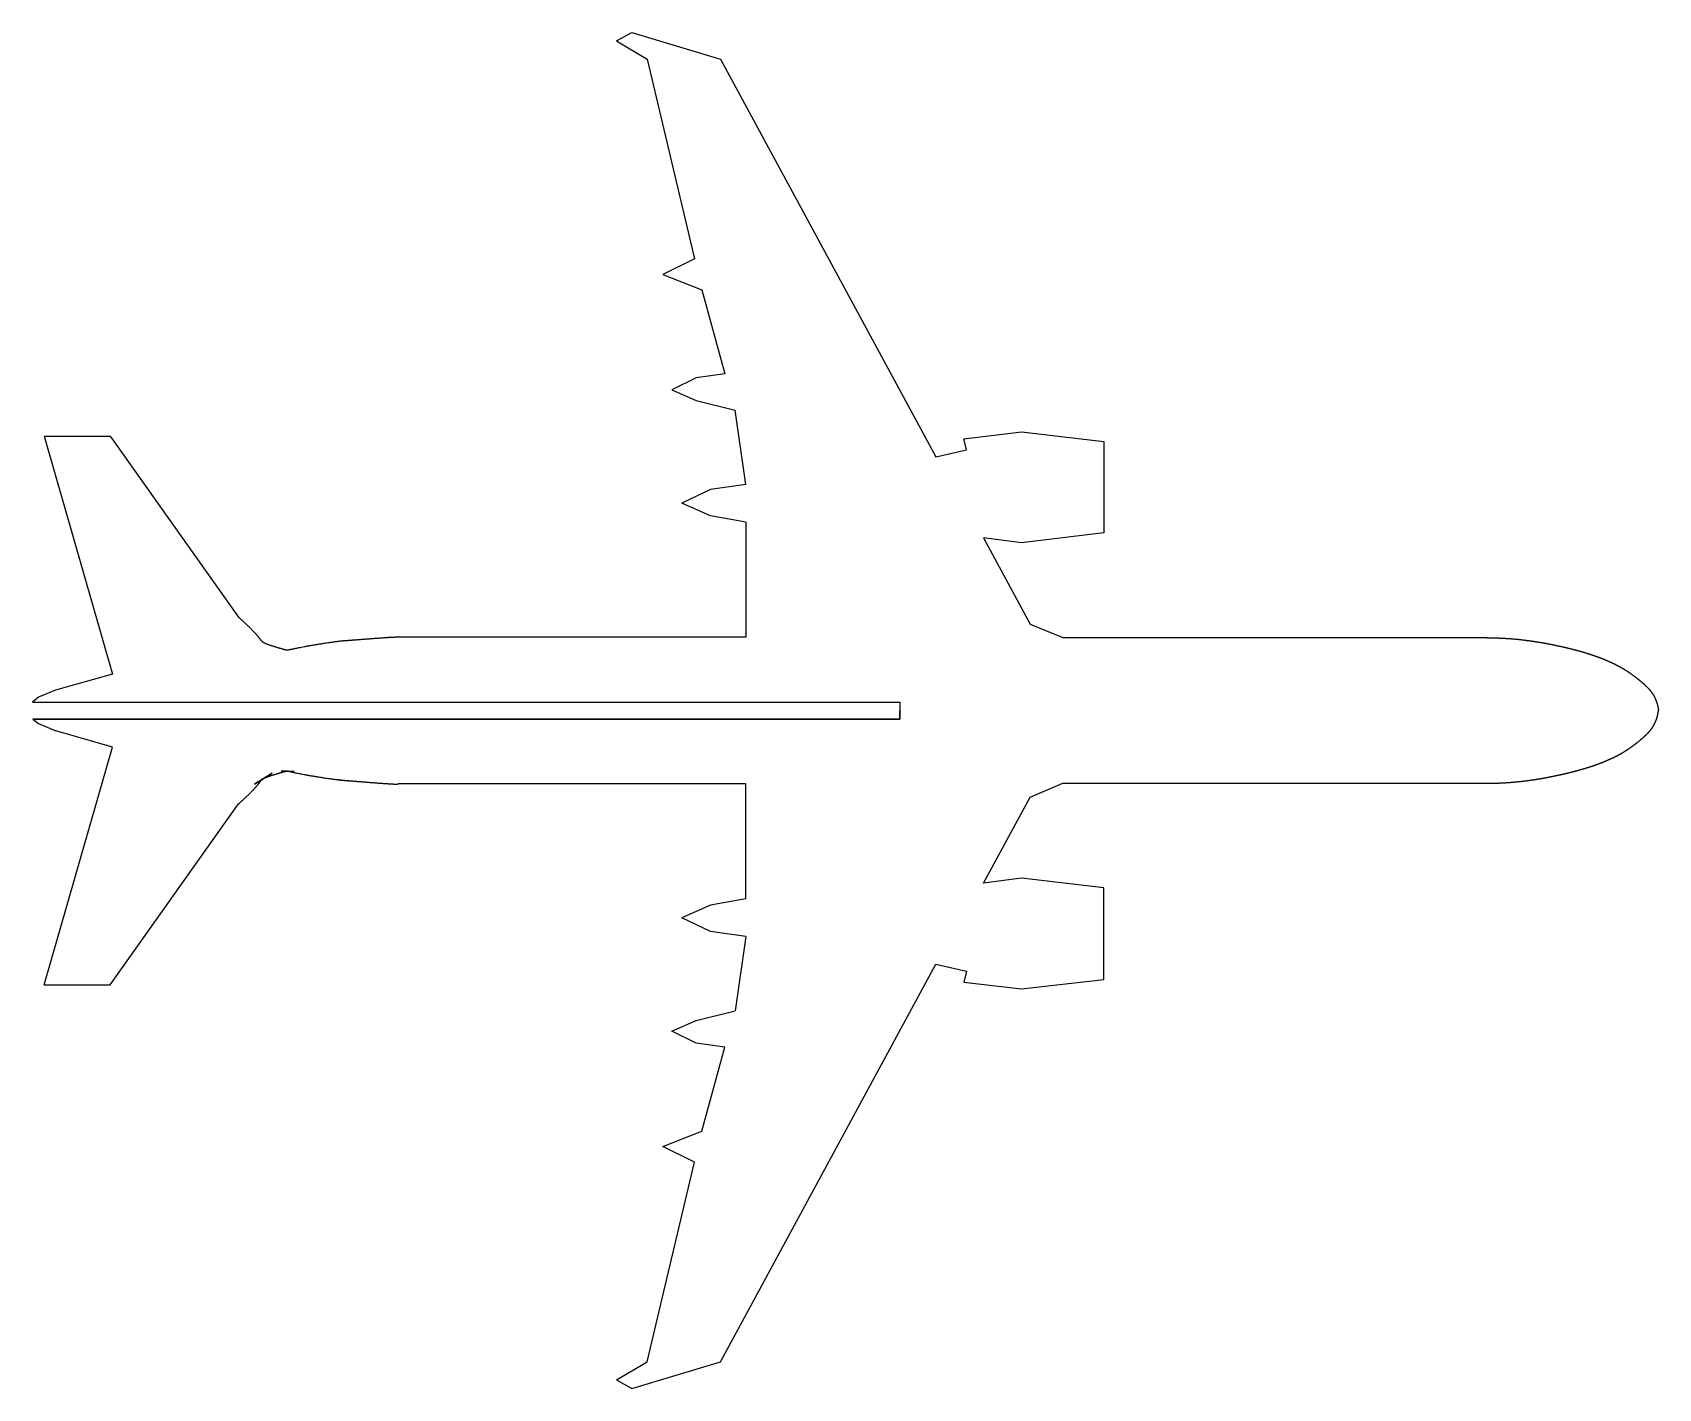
# Model space of a CAD drawing. Header units: millimetres. Extents: x 1 to 156, y 0 to 129.
import ezdxf

# ---------------------------------------------------------------- set-up
doc = ezdxf.new("R2010")
doc.units = ezdxf.units.MM
doc.layers.get('0').update_dxf_attribs({"linetype": 'CONTINUOUS'})

msp = doc.modelspace()

# ---------------------------------------------------------------- linework, layer by layer
for p, q in [((56.66, 128.62), (58.13, 129.43)), ((58.13, 129.43), (66.6, 126.88)), ((56.66, 128.62), (59.6, 126.88)), ((59.6, 126.88), (64.1, 107.83)), ((66.6, 126.88), (87.15, 88.92)), ((64.1, 107.83), (61.09, 106.34)), ((61.09, 106.34), (64.8, 104.86)), ((64.8, 104.86), (67, 96.86)), ((64.27, 96.46), (61.96, 95.32)), ((67, 96.86), (64.27, 96.46)), ((61.96, 95.32), (64.27, 94.3)), ((64.27, 94.3), (68, 93.39)), ((69.02, 86.3), (68, 93.39)), ((2.06, 90.91), (8.35, 90.91)), ((2.06, 90.91), (8.57, 68.2)), ((8.35, 90.91), (20.61, 73.62)), ((89.8, 90.65), (95.3, 91.3)), ((90.05, 89.6), (89.8, 90.65)), ((95.3, 91.3), (103.17, 90.4)), ((103.17, 90.4), (103.17, 81.66)), ((87.15, 88.92), (90.05, 89.6)), ((65.64, 85.81), (62.9, 84.51)), ((69.02, 86.3), (65.64, 85.81)), ((65.64, 83.3), (62.9, 84.51)), ((69.02, 82.69), (65.64, 83.3)), ((69.02, 82.69), (69.02, 71.72)), ((95.3, 80.73), (91.68, 81.19)), ((91.68, 81.19), (96.15, 72.97)), ((103.17, 81.66), (95.3, 80.73)), ((96.15, 72.97), (99.24, 71.67)), ((69.02, 71.72), (35.84, 71.72)), ((99.24, 71.67), (139.47, 71.67)), ((8.57, 68.2), (3.13, 66.65)), ((1.53, 65.98), (0.94, 65.52)), ((0.94, 65.52), (83.7, 65.52)), ((3.13, 66.65), (1.53, 65.98)), ((83.7, 65.52), (83.7, 63.9)), ((0.96, 63.9), (1.52, 63.47)), ((83.7, 63.9), (83.7, 64.71)), ((1.52, 63.47), (3.18, 62.78)), ((8.57, 61.23), (3.18, 62.78)), ((2.06, 38.52), (8.57, 61.23)), ((69.02, 57.72), (35.84, 57.72)), ((69.02, 46.74), (69.02, 57.72)), ((96.15, 56.46), (99.24, 57.77)), ((99.24, 57.77), (139.47, 57.77)), ((91.68, 48.24), (96.15, 56.46)), ((8.35, 38.52), (20.61, 55.81)), ((95.3, 48.7), (91.68, 48.24)), ((103.17, 47.78), (95.3, 48.7)), ((69.02, 46.74), (65.64, 46.14)), ((103.17, 39.04), (103.17, 47.78)), ((65.64, 46.14), (62.9, 44.93)), ((65.64, 43.63), (62.9, 44.93)), ((69.02, 43.14), (65.64, 43.63)), ((69.02, 43.14), (68, 36.05)), ((66.6, 2.56), (87.15, 40.52)), ((87.15, 40.52), (90.05, 39.83)), ((90.05, 39.83), (89.8, 38.78)), ((95.3, 38.14), (103.17, 39.04)), ((2.06, 38.52), (8.35, 38.52)), ((89.8, 38.78), (95.3, 38.14)), ((64.27, 35.13), (68, 36.05)), ((61.96, 34.11), (64.27, 35.13)), ((64.27, 32.97), (61.96, 34.11)), ((67, 32.58), (64.27, 32.97)), ((64.8, 24.57), (67, 32.58)), ((61.09, 23.09), (64.8, 24.57)), ((64.1, 21.6), (61.09, 23.09)), ((59.6, 2.56), (64.1, 21.6)), ((56.66, 0.82), (59.6, 2.56)), ((58.13, 0.01), (66.6, 2.56)), ((56.66, 0.82), (58.13, 0.01))]:
    msp.add_line(p, q)
for points in [[(0.96, 63.9), (83.7, 63.9)], [(24.67, 58.96), (25.9, 58.9)], [(22.12, 57.68), (23.81, 58.73)], [(29.84, 58.13), (31.03, 58)]]:
    msp.add_lwpolyline(points, close=True)
for points in [[(20.61, 73.62), (20.8, 73.45), (21.16, 73.13), (21.63, 72.69), (22.11, 72.2), (22.49, 71.76), (22.71, 71.45), (22.88, 71.24), (23.28, 71.06), (24.02, 70.83), (24.76, 70.61), (25.21, 70.48), (25.33, 70.5), (25.88, 70.63), (26.93, 70.84), (28.27, 71.07), (29.49, 71.25), (30.29, 71.35), (30.51, 71.38), (30.69, 71.39), (31.14, 71.42), (31.89, 71.48), (32.86, 71.55), (33.85, 71.63), (34.71, 71.69), (35.36, 71.73), (35.68, 71.74), (35.81, 71.74), (35.84, 71.73), (35.84, 71.72)], [(139.47, 71.67), (139.61, 71.67), (139.87, 71.67), (140.27, 71.66), (140.8, 71.64), (141.45, 71.61), (142.1, 71.57), (142.75, 71.51), (143.39, 71.43), (144.02, 71.35), (144.64, 71.25), (145.26, 71.15), (145.86, 71.03), (146.44, 70.91), (147.01, 70.78), (147.56, 70.65), (148.09, 70.52), (148.61, 70.38), (149.12, 70.23), (149.62, 70.07), (150.11, 69.9), (150.6, 69.72), (151.08, 69.53), (151.54, 69.33), (151.99, 69.11), (152.4, 68.89), (152.79, 68.67), (153.14, 68.45), (153.46, 68.23), (153.76, 68.01), (154.04, 67.79), (154.31, 67.58), (154.56, 67.36), (154.81, 67.14), (155.04, 66.92), (155.25, 66.69), (155.44, 66.45), (155.6, 66.21), (155.74, 65.95), (155.86, 65.67), (155.96, 65.37), (156.02, 65.12), (156.06, 64.92), (156.08, 64.79), (156.09, 64.72)], [(139.47, 57.77), (139.61, 57.77), (139.87, 57.77), (140.27, 57.78), (140.8, 57.79), (141.45, 57.82), (142.1, 57.87), (142.75, 57.93), (143.39, 58), (144.02, 58.09), (144.64, 58.18), (145.26, 58.29), (145.86, 58.41), (146.44, 58.53), (147.01, 58.65), (147.56, 58.78), (148.09, 58.92), (148.61, 59.06), (149.12, 59.21), (149.62, 59.36), (150.11, 59.53), (150.6, 59.71), (151.08, 59.91), (151.54, 60.11), (151.99, 60.32), (152.4, 60.54), (152.79, 60.76), (153.14, 60.99), (153.46, 61.21), (153.76, 61.43), (154.04, 61.64), (154.31, 61.86), (154.56, 62.08), (154.81, 62.3), (155.04, 62.52), (155.25, 62.75), (155.44, 62.98), (155.6, 63.23), (155.74, 63.49), (155.86, 63.77), (155.96, 64.06), (156.02, 64.32), (156.06, 64.51), (156.08, 64.65), (156.09, 64.72)], [(20.61, 55.81), (20.8, 55.98), (21.16, 56.31), (21.63, 56.75), (22.11, 57.23), (22.49, 57.68), (22.71, 57.99), (22.88, 58.19), (23.28, 58.38), (24.02, 58.61), (24.76, 58.83), (25.21, 58.96), (25.33, 58.94), (25.88, 58.8), (26.93, 58.59), (28.27, 58.37), (29.49, 58.19), (30.29, 58.08), (30.51, 58.06), (30.69, 58.05), (31.14, 58.02), (31.89, 57.96), (32.86, 57.88), (33.85, 57.8), (34.71, 57.74), (35.36, 57.7), (35.68, 57.69), (35.81, 57.7), (35.84, 57.71), (35.84, 57.72)]]:
    msp.add_open_spline(points, degree=5)

doc.saveas('drawing.dxf')
